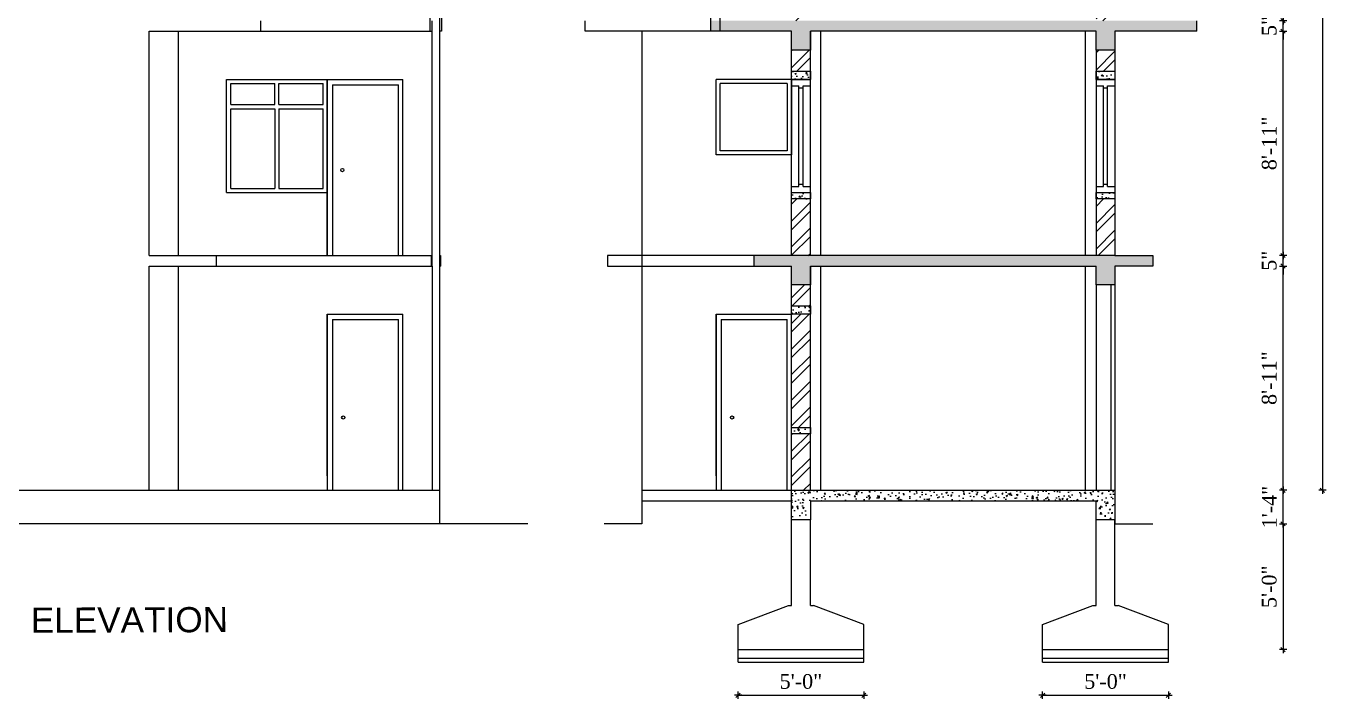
# Model space of a CAD drawing. Header units: inches. Extents: x 149946 to 166271, y -29520 to -26192.
# Drawn here: x 165162 to 165782, y -27478 to -27157 of the extents above; entities that cross this region are included whole.
import ezdxf

# ---------------------------------------------------------------- set-up
doc = ezdxf.new("R2010")
doc.units = ezdxf.units.IN
doc.header["$LTSCALE"] = 5
doc.header["$MEASUREMENT"] = 0
for name, color, linetype, lineweight in [('A-WALL', 7, 'Continuous', 9), ('Dimension', 7, 'Continuous', 18), ('dimention', 5, 'Continuous', 9), ('DOOR', 62, 'Continuous', 0), ('win', 5, 'Continuous', 18)]:
    doc.layers.add(name, color=color, linetype=linetype, lineweight=lineweight)
doc.layers.add('column', color=4, linetype='Continuous')
doc.layers.add('WALL', color=7, linetype='Continuous')
doc.layers.add('dim line', color=7, linetype='Continuous', lineweight=15, true_color=0xfab2b2)
doc.styles.add('DIMTEXT', font='arial.ttf', dxfattribs={"height": 8})
doc.styles.add('ordinary', font='times.ttf')
doc.dimstyles.new('Copy of 96', dxfattribs={"dimtxt": 7, "dimasz": 4, "dimexe": 0.5, "dimexo": 0.5, "dimgap": 3, "dimtad": 1, "dimdec": 1, "dimzin": 11, "dimdsep": 46, "dimlunit": 4, "dimtxsty": 'ordinary', "dimblk": 'OBLIQUE', "dimcen": 0.09, "dimse1": 1, "dimse2": 1, "dimclrt": 6, "dimazin": 0, "dimtfac": 1, "dimtdec": 1, "dimtix": 1, "dimtmove": 2, "dimatfit": 3, "dimldrblk": 'leader', "dimfxl": 0.5, "dimfxlon": 1, "dimtolj": 1, "dimtzin": 0, "dimarcsym": 0})
pattern_1 = [(50, (18998.769, 708.2944), (7.17260183, -0.62752135), [0.75, -8.25]), (355, (18998.769, 708.2944), (-1.38751334, 7.52192134), [0.6, -6.6]), (100.4514445, (18999.3666, 708.242), (5.78508847, 6.8943999), [0.63740192, -7.01142112]), (46.1842, (18998.769, 710.294), (10.6724133, -1.6551928), [1.125, -12.375]), (96.6356355, (18999.658, 710.156), (9.34661946, 9.741186), [0.9561034, -10.5171376]), (351.184164, (18998.769, 710.294), (9.34661945, 9.741186), [0.9, -9.9]), (21, (18999.769, 709.7944), (5.96907052, -4.0261889), [0.75, -8.25]), (326, (18999.769, 709.7944), (2.43315332, 7.25150045), [0.6, -6.6]), (71.451445, (19000.266, 709.459), (8.40222377, 3.22531153), [0.6374019, -7.01142112]), (37.5, (18998.769, 708.2944), (0.121598553, 3.32893854), [0, -6.52, 0, -6.7, 0, -6.625]), (7.5, (18998.769, 708.2944), (2.630695374, 3.94411712), [0, -3.82, 0, -6.37, 0, -2.525]), (327.5, (18996.539, 708.2944), (5.33822436, -0.225548717), [0, -2.5, 0, -7.8, 0, -10.35]), (317.5, (18995.539, 708.2944), (5.8318617, 1.00104982), [0, -3.25, 0, -5.18, 0, -7.35])]
pattern_2 = [(45, (18998.769, 708.294), (-6.098796, 6.098796), []), (45, (19002.835, 708.294), (-6.098796, 6.098796), [])]

# ---------------------------------------------------------------- blocks, each defined once
blk = doc.blocks.new('oblique')
at = {"color": 0, "lineweight": -2}
blk.add_line((0.25, 0.25), (-0.25, -0.25), dxfattribs=at)
at = {"layer": 'dim line', "lineweight": 9}
for p, q in [((-0.4375, 0), (0.4375, 0)), ((0, 0.4375), (0, -0.4375))]:
    blk.add_line(p, q, dxfattribs=at)
blk = doc.blocks.new('*D1273')
at = {"layer": 'A-WALL', "color": 0, "lineweight": -2, "ltscale": 50}
blk.add_line((165501.7, -27476), (165561.7, -27476), dxfattribs=at)
at = {"layer": 'Defpoints', "color": 0, "ltscale": 50}
for p in [(165501.7, -27460.21), (165561.7, -27460.21), (165561.7, -27476)]:
    blk.add_point(p, dxfattribs=at)
at = {"layer": 'A-WALL', "color": 0, "lineweight": -2, "ltscale": 50, "xscale": 4, "yscale": 4, "zscale": 4, "rotation": 180}
blk.add_blockref('oblique', (165501.7, -27476), dxfattribs=at)
at = {"layer": 'A-WALL', "color": 0, "lineweight": -2, "ltscale": 50, "xscale": 4, "yscale": 4, "zscale": 4}
blk.add_blockref('oblique', (165561.7, -27476), dxfattribs=at)
at = {"layer": 'A-WALL', "color": 6, "ltscale": 50, "insert": (165531.7, -27469.44), "char_height": 7, "attachment_point": 5, "style": 'ordinary'}
blk.add_mtext('\\A1;5\'-0"', dxfattribs=at)
blk = doc.blocks.new('_OBLIQUE')
at = {"color": 0, "linetype": 'ByBlock'}
blk.add_line((-0.5, -0.5), (0.5, 0.5), dxfattribs=at)
blk = doc.blocks.new('leader')
at = {"layer": 'Dimension'}
for p, q in [((0, -4.33), (0, 4.33)), ((-4.42, 0), (4.42, 0))]:
    blk.add_line(p, q, dxfattribs=at)
blk = doc.blocks.new('*D1215')
at = {"layer": 'A-WALL', "color": 0, "lineweight": -2, "ltscale": 50}
blk.add_line((165761.67, -27394.21), (165761.67, -27454.21), dxfattribs=at)
at = {"layer": 'Defpoints', "color": 0, "ltscale": 50}
for p in [(165681.49, -27394.21), (165706.99, -27454.21), (165761.67, -27454.21)]:
    blk.add_point(p, dxfattribs=at)
at = {"layer": 'A-WALL', "color": 0, "lineweight": -2, "ltscale": 50, "xscale": 4, "yscale": 4, "zscale": 4}
for p, rotation in [((165761.67, -27394.21), 90), ((165761.67, -27454.21), 270)]:
    blk.add_blockref('oblique', p, dxfattribs=dict(at, rotation=rotation))
at = {"layer": 'A-WALL', "color": 6, "ltscale": 50, "insert": (165755.11, -27424.21), "char_height": 7, "attachment_point": 5, "rotation": 90, "style": 'ordinary'}
blk.add_mtext('\\A1;5\'-0"', dxfattribs=at)
blk = doc.blocks.new('*D1274')
at = {"layer": 'A-WALL', "color": 0, "lineweight": -2, "ltscale": 50}
blk.add_line((165646.99, -27476), (165706.99, -27476), dxfattribs=at)
at = {"layer": 'Defpoints', "color": 0, "ltscale": 50}
for p in [(165646.99, -27460.21), (165706.99, -27460.21), (165706.99, -27476)]:
    blk.add_point(p, dxfattribs=at)
at = {"layer": 'A-WALL', "color": 0, "lineweight": -2, "ltscale": 50, "xscale": 4, "yscale": 4, "zscale": 4, "rotation": 180}
blk.add_blockref('oblique', (165646.99, -27476), dxfattribs=at)
at = {"layer": 'A-WALL', "color": 0, "lineweight": -2, "ltscale": 50, "xscale": 4, "yscale": 4, "zscale": 4}
blk.add_blockref('oblique', (165706.99, -27476), dxfattribs=at)
at = {"layer": 'A-WALL', "color": 6, "ltscale": 50, "insert": (165676.99, -27469.44), "char_height": 7, "attachment_point": 5, "style": 'ordinary'}
blk.add_mtext('\\A1;5\'-0"', dxfattribs=at)
blk = doc.blocks.new('*D1275')
at = {"layer": 'A-WALL', "color": 0, "lineweight": -2, "ltscale": 5}
for p, q in [((165761.67, -27378.21), (165761.67, -27374.21)), ((165761.67, -27394.21), (165761.67, -27378.21)), ((165761.67, -27394.21), (165761.67, -27398.21))]:
    blk.add_line(p, q, dxfattribs=at)
at = {"layer": 'Defpoints', "color": 0, "ltscale": 5}
for p in [(165681.49, -27378.21), (165761.67, -27378.21), (165681.49, -27394.21)]:
    blk.add_point(p, dxfattribs=at)
at = {"layer": 'A-WALL', "color": 0, "lineweight": -2, "ltscale": 5, "xscale": 4, "yscale": 4, "zscale": 4}
for p, rotation in [((165761.67, -27378.21), 270), ((165761.67, -27394.21), 90)]:
    blk.add_blockref('oblique', p, dxfattribs=dict(at, rotation=rotation))
at = {"layer": 'A-WALL', "color": 6, "ltscale": 5, "insert": (165755.17, -27386.21), "char_height": 7, "attachment_point": 5, "rotation": 90, "style": 'ordinary'}
blk.add_mtext('\\A1;1\'-4"', dxfattribs=at)
blk = doc.blocks.new('*D1276')
at = {"layer": 'A-WALL', "color": 0, "lineweight": -2, "ltscale": 5}
blk.add_line((165761.67, -27378.21), (165761.67, -27271.21), dxfattribs=at)
at = {"layer": 'Defpoints', "color": 0, "ltscale": 5}
for p in [(165681.49, -27271.21), (165761.67, -27271.21), (165681.49, -27378.21)]:
    blk.add_point(p, dxfattribs=at)
at = {"layer": 'A-WALL', "color": 0, "lineweight": -2, "ltscale": 5, "xscale": 4, "yscale": 4, "zscale": 4}
for p, rotation in [((165761.67, -27271.21), 90), ((165761.67, -27378.21), 270)]:
    blk.add_blockref('oblique', p, dxfattribs=dict(at, rotation=rotation))
at = {"layer": 'A-WALL', "color": 6, "ltscale": 5, "insert": (165755.11, -27324.71), "char_height": 7, "attachment_point": 5, "rotation": 90, "style": 'ordinary'}
blk.add_mtext('\\A1;8\'-11"', dxfattribs=at)
blk = doc.blocks.new('*D1277')
at = {"layer": 'A-WALL', "color": 0, "lineweight": -2, "ltscale": 5}
for p, q in [((165761.67, -27266.21), (165761.67, -27262.21)), ((165761.67, -27271.21), (165761.67, -27266.21)), ((165761.67, -27271.21), (165761.67, -27275.21))]:
    blk.add_line(p, q, dxfattribs=at)
at = {"layer": 'Defpoints', "color": 0, "ltscale": 5}
for p in [(165681.49, -27266.21), (165761.67, -27266.21), (165681.49, -27271.21)]:
    blk.add_point(p, dxfattribs=at)
at = {"layer": 'A-WALL', "color": 0, "lineweight": -2, "ltscale": 5, "xscale": 4, "yscale": 4, "zscale": 4}
for p, rotation in [((165761.67, -27266.21), 270), ((165761.67, -27271.21), 90)]:
    blk.add_blockref('oblique', p, dxfattribs=dict(at, rotation=rotation))
at = {"layer": 'A-WALL', "color": 6, "ltscale": 5, "insert": (165755.11, -27268.71), "char_height": 7, "attachment_point": 5, "rotation": 90, "style": 'ordinary'}
blk.add_mtext('\\A1;5"', dxfattribs=at)
blk = doc.blocks.new('*D1278')
at = {"layer": 'A-WALL', "color": 0, "lineweight": -2, "ltscale": 5}
blk.add_line((165761.67, -27266.21), (165761.67, -27159.21), dxfattribs=at)
at = {"layer": 'Defpoints', "color": 0, "ltscale": 5}
for p in [(165681.49, -27159.21), (165761.67, -27159.21), (165681.49, -27266.21)]:
    blk.add_point(p, dxfattribs=at)
at = {"layer": 'A-WALL', "color": 0, "lineweight": -2, "ltscale": 5, "xscale": 4, "yscale": 4, "zscale": 4}
for p, rotation in [((165761.67, -27159.21), 90), ((165761.67, -27266.21), 270)]:
    blk.add_blockref('oblique', p, dxfattribs=dict(at, rotation=rotation))
at = {"layer": 'A-WALL', "color": 6, "ltscale": 5, "insert": (165755.11, -27212.71), "char_height": 7, "attachment_point": 5, "rotation": 90, "style": 'ordinary'}
blk.add_mtext('\\A1;8\'-11"', dxfattribs=at)
blk = doc.blocks.new('*D1279')
at = {"layer": 'A-WALL', "color": 0, "lineweight": -2, "ltscale": 5}
for p, q in [((165761.67, -27154.21), (165761.67, -27150.21)), ((165761.67, -27159.21), (165761.67, -27154.21)), ((165761.67, -27159.21), (165761.67, -27163.21))]:
    blk.add_line(p, q, dxfattribs=at)
at = {"layer": 'Defpoints', "color": 0, "ltscale": 5}
for p in [(165681.49, -27154.21), (165761.67, -27154.21), (165681.49, -27159.21)]:
    blk.add_point(p, dxfattribs=at)
at = {"layer": 'A-WALL', "color": 0, "lineweight": -2, "ltscale": 5, "xscale": 4, "yscale": 4, "zscale": 4}
for p, rotation in [((165761.67, -27154.21), 270), ((165761.67, -27159.21), 90)]:
    blk.add_blockref('oblique', p, dxfattribs=dict(at, rotation=rotation))
at = {"layer": 'A-WALL', "color": 6, "ltscale": 5, "insert": (165755.11, -27156.71), "char_height": 7, "attachment_point": 5, "rotation": 90, "style": 'ordinary'}
blk.add_mtext('\\A1;5"', dxfattribs=at)
blk = doc.blocks.new('*D1287')
at = {"layer": 'A-WALL', "color": 0, "lineweight": -2, "ltscale": 50}
blk.add_line((165780.42, -26818.21), (165780.42, -27378.21), dxfattribs=at)
at = {"layer": 'Defpoints', "color": 0, "ltscale": 50}
for p in [(165720.49, -26818.21), (165681.49, -27378.21), (165780.42, -27378.21)]:
    blk.add_point(p, dxfattribs=at)
at = {"layer": 'A-WALL', "color": 0, "lineweight": -2, "ltscale": 50, "xscale": 4, "yscale": 4, "zscale": 4}
for p, rotation in [((165780.42, -26818.21), 90), ((165780.42, -27378.21), 270)]:
    blk.add_blockref('oblique', p, dxfattribs=dict(at, rotation=rotation))
at = {"layer": 'A-WALL', "color": 6, "ltscale": 50, "insert": (165773.86, -27098.21), "char_height": 7, "attachment_point": 5, "rotation": 90, "style": 'ordinary'}
blk.add_mtext('\\A1;46\'-8"', dxfattribs=at)

msp = doc.modelspace()

# ---------------------------------------------------------------- hatches: boundary and pattern name
at = {"layer": 'A-WALL', "ltscale": 40, "true_color": 0xf26722}
h = msp.add_hatch(dxfattribs=at)
h.set_pattern_fill('AR-CONC', color=30)
h.set_pattern_definition(pattern_1)
h.paths.add_polyline_path([(165681.49, -27159.21), (165720.49, -27159.21), (165720.49, -27154.21), (165681.49, -27154.21), (165488.7, -27154.21), (165488.7, -27159.21), (165527.2, -27159.21), (165527.2, -27168.21), (165536.2, -27168.21), (165536.2, -27159.21), (165672.49, -27159.21), (165672.49, -27168.21), (165681.49, -27168.21)])
h = msp.add_hatch(dxfattribs=at)
h.set_pattern_fill('AR-CONC', color=30)
h.set_pattern_definition(pattern_1)
h.paths.add_polyline_path([(165536.2, -27182.21), (165536.2, -27178.21), (165527.2, -27178.21), (165527.2, -27182.21)])
h.paths.add_polyline_path([(165681.49, -27182.21), (165681.49, -27178.21), (165672.49, -27178.21), (165672.49, -27182.21)])
h = msp.add_hatch(dxfattribs=at)
h.set_pattern_fill('AR-CONC', color=30)
h.set_pattern_definition(pattern_1)
h.paths.add_polyline_path([(165536.2, -27239.21), (165536.2, -27236.21), (165527.2, -27236.21), (165527.2, -27239.21)])
h = msp.add_hatch(dxfattribs=at)
h.set_pattern_fill('AR-CONC', color=30)
h.set_pattern_definition(pattern_1)
h.paths.add_polyline_path([(165681.49, -27236.21), (165672.49, -27236.21), (165672.49, -27239.21), (165681.49, -27239.21)])
h = msp.add_hatch(dxfattribs=at)
h.set_pattern_fill('AR-CONC', color=30)
h.set_pattern_definition(pattern_1)
h.paths.add_polyline_path([(165672.49, -27271.21), (165672.49, -27280.21), (165681.49, -27280.21), (165681.49, -27271.21), (165699.49, -27271.21), (165699.49, -27266.21), (165681.49, -27266.21), (165509.2, -27266.21), (165509.2, -27271.21), (165527.2, -27271.21), (165527.2, -27280.21), (165536.2, -27280.21), (165536.2, -27271.21)])
h = msp.add_hatch(dxfattribs=at)
h.set_pattern_fill('AR-CONC', color=30)
h.set_pattern_definition(pattern_1)
h.paths.add_polyline_path([(165536.2, -27351.21), (165536.2, -27348.21), (165527.2, -27348.21), (165527.2, -27351.21)])
h.paths.add_polyline_path([(165536.2, -27294.21), (165536.2, -27290.21), (165527.2, -27290.21), (165527.2, -27294.21)])
h = msp.add_hatch(dxfattribs=at)
h.set_pattern_fill('AR-CONC', color=30)
h.set_pattern_definition(pattern_1)
h.paths.add_polyline_path([(165527.2, -27392.21), (165536.2, -27392.21), (165536.2, -27383.21), (165672.49, -27383.21), (165672.49, -27392.21), (165681.49, -27392.21), (165681.49, -27383.21), (165681.49, -27378.21), (165527.2, -27378.21), (165527.2, -27383.21)])
at = {"layer": 'dimention', "ltscale": 40, "true_color": 0xf26722}
h = msp.add_hatch(dxfattribs=at)
h.set_pattern_fill('ANSI32', color=30, scale=23)
h.set_pattern_definition(pattern_2)
h.paths.add_polyline_path([(165536.2, -27239.21), (165527.2, -27239.21), (165527.2, -27266.21), (165536.2, -27266.21)])
h.paths.add_polyline_path([(165681.49, -27239.21), (165672.49, -27239.21), (165672.49, -27266.21), (165681.49, -27266.21)])
h.paths.add_polyline_path([(165536.2, -27168.21), (165527.2, -27168.21), (165527.2, -27178.21), (165536.2, -27178.21)])
h.paths.add_polyline_path([(165681.49, -27168.21), (165672.49, -27168.21), (165672.49, -27178.21), (165681.49, -27178.21)])
h.paths.add_polyline_path([(165681.49, -27056.21), (165672.49, -27056.21), (165672.49, -27066.21), (165681.49, -27066.21)])
h.paths.add_polyline_path([(165536.2, -27056.21), (165527.2, -27056.21), (165527.2, -27066.21), (165536.2, -27066.21)])
h.paths.add_polyline_path([(165536.2, -27127.21), (165527.2, -27127.21), (165527.2, -27154.21), (165536.2, -27154.21)])
h.paths.add_polyline_path([(165681.49, -27127.21), (165672.49, -27127.21), (165672.49, -27154.21), (165681.49, -27154.21)])
h.paths.add_polyline_path([(165681.49, -27015.21), (165672.49, -27015.21), (165672.49, -27042.21), (165681.49, -27042.21)])
h.paths.add_polyline_path([(165536.2, -27015.21), (165527.2, -27015.21), (165527.2, -27042.21), (165536.2, -27042.21)])
h.paths.add_polyline_path([(165536.2, -26944.21), (165527.2, -26944.21), (165527.2, -26954.21), (165536.2, -26954.21)])
h.paths.add_polyline_path([(165681.49, -26944.21), (165672.49, -26944.21), (165672.49, -26954.21), (165681.49, -26954.21)])
h.paths.add_polyline_path([(165681.49, -26903.21), (165672.49, -26903.21), (165672.49, -26930.21), (165681.49, -26930.21)])
h.paths.add_polyline_path([(165536.2, -26903.21), (165527.2, -26903.21), (165527.2, -26930.21), (165536.2, -26930.21)])
h.paths.add_polyline_path([(165536.2, -26832.21), (165527.2, -26832.21), (165527.2, -26842.21), (165536.2, -26842.21)])
h.paths.add_polyline_path([(165681.49, -26832.21), (165672.49, -26832.21), (165672.49, -26842.21), (165681.49, -26842.21)])
h = msp.add_hatch(dxfattribs=at)
h.set_pattern_fill('ANSI32', color=30, scale=23)
h.set_pattern_definition(pattern_2)
h.paths.add_polyline_path([(165536.2, -27290.21), (165536.2, -27280.21), (165527.2, -27280.21), (165527.2, -27290.21)])
h.paths.add_polyline_path([(165527.2, -27348.21), (165536.2, -27348.21), (165536.2, -27294.21), (165527.2, -27294.21)])
h.paths.add_polyline_path([(165527.2, -27378.21), (165536.2, -27378.21), (165536.2, -27351.21), (165527.2, -27351.21)])

# ---------------------------------------------------------------- linework, layer by layer
at = {"layer": 'A-WALL', "ltscale": 5}
for p, q in [((165527.2, -27182.21, -72.71), (165536.2, -27182.21, -72.71)), ((165672.49, -27182.21, -72.71), (165681.49, -27182.21, -72.71)), ((165527.2, -27236.21, -72.71), (165536.2, -27236.21, -72.71)), ((165672.49, -27236.21, -72.71), (165681.49, -27236.21, -72.71)), ((165401.39, -27394.21, -72.71), (164905.03, -27394.21, -72.71)), ((165536.2, -27433.21, -72.71), (165537.7, -27433.21, -72.71)), ((165681.49, -27433.21, -72.71), (165682.99, -27433.21, -72.71))]:
    msp.add_line(p, q, dxfattribs=at)
for centre, radius in [((165312.98, -27225.46, -72.71), 0.75), ((165313.38, -27343.46, -72.71), 0.766), ((165498.85, -27343.46, -72.71), 0.766)]:
    msp.add_circle(centre, radius, dxfattribs=at)
at = {"layer": 'DOOR', "lineweight": 13}
for p, q in [((165305.73, -27266.21, -72.71), (165305.73, -27182.21, -72.71)), ((165305.73, -27182.21, -72.71), (165305.73, -27266.21, -72.71)), ((165305.73, -27182.21, -72.71), (165341.73, -27182.21, -72.71)), ((165308.23, -27184.71, -72.71), (165308.23, -27266.21, -72.71)), ((165308.23, -27184.71, -72.71), (165339.73, -27184.71, -72.71)), ((165339.73, -27266.21, -72.71), (165339.73, -27184.71, -72.71)), ((165341.73, -27266.21, -72.71), (165341.73, -27182.21, -72.71)), ((165305.73, -27371.28, -72.71), (165305.73, -27294.21, -72.71)), ((165305.73, -27294.21, -72.71), (165305.73, -27378.21, -72.71)), ((165305.73, -27294.21, -72.71), (165341.73, -27294.21, -72.71)), ((165308.23, -27296.71, -72.71), (165308.23, -27378.21, -72.71)), ((165308.23, -27296.71, -72.71), (165339.73, -27296.71, -72.71)), ((165339.73, -27378.21, -72.71), (165339.73, -27296.71, -72.71)), ((165341.73, -27378.21, -72.71), (165341.73, -27294.21, -72.71)), ((165491.2, -27371.28, -72.71), (165491.2, -27294.21, -72.71)), ((165491.2, -27294.21, -72.71), (165491.2, -27378.21, -72.71)), ((165491.2, -27294.21, -72.71), (165527.2, -27294.21, -72.71)), ((165493.7, -27296.71, -72.71), (165493.7, -27378.21, -72.71)), ((165493.7, -27296.71, -72.71), (165525.2, -27296.71, -72.71)), ((165525.2, -27378.21, -72.71), (165525.2, -27296.71, -72.71)), ((165527.2, -27383.21, -72.71), (165527.2, -27294.21, -72.71))]:
    msp.add_line(p, q, dxfattribs=at)
at = {"layer": 'WALL', "color": 2, "linetype": 'ByBlock', "ltscale": 5}
for p, q in [((165359.39, -27394.21, -72.71), (165359.39, -26779.21, -72.71)), ((165354.82, -27159.21, -72.71), (165354.82, -27115.21, -72.71)), ((165360.31, -27115.21, -72.71), (165360.31, -27159.21, -72.71)), ((165488.7, -27159.21, -72.71), (165488.7, -27115.21, -72.71)), ((165493.2, -27159.21, -72.71), (165493.2, -27115.21, -72.71)), ((165273.85, -27154.21, -72.71), (165273.85, -27159.21, -72.71)), ((165355.73, -27159.21, -72.71), (165355.73, -27154.21, -72.71)), ((165428.78, -27159.21, -72.71), (165428.78, -27154.21, -72.71)), ((165720.49, -27159.21, -72.71), (165720.49, -27154.21, -72.71)), ((165220.85, -27159.21, -72.71), (165355.73, -27159.21, -72.71)), ((165220.85, -27266.21, -72.71), (165220.85, -27159.21, -72.71)), ((165234.85, -27266.21, -72.71), (165234.85, -27159.21, -72.71)), ((165355.73, -27266.21, -72.71), (165355.73, -27159.21, -72.71)), ((165360.31, -27159.21, -72.71), (165359.39, -27159.21, -72.71)), ((165527.2, -27159.21, -72.71), (165428.78, -27159.21, -72.71)), ((165455.82, -27159.21, -72.71), (165455.82, -27394.21, -72.71)), ((165527.2, -27266.21, -72.71), (165527.2, -27159.21, -72.71)), ((165672.49, -27159.21, -72.71), (165536.2, -27159.21, -72.71)), ((165536.2, -27266.21, -72.71), (165536.2, -27159.21, -72.71)), ((165541.2, -27266.21, -72.71), (165541.2, -27159.21, -72.71)), ((165667.49, -27266.21, -72.71), (165667.49, -27159.21, -72.71)), ((165681.49, -27159.21, -72.71), (165681.49, -27266.21, -72.71)), ((165720.49, -27159.21, -72.71), (165681.49, -27159.21, -72.71)), ((165681.49, -27159.21, -72.71), (165681.49, -27159.21, -72.71)), ((165672.49, -27168.21, -72.71), (165672.49, -27266.21, -72.71)), ((165220.85, -27266.21, -72.71), (165355.73, -27266.21, -72.71)), ((165252.85, -27271.21, -72.71), (165252.85, -27266.21, -72.71)), ((165355.31, -27266.21, -72.71), (165355.31, -27271.21, -72.71)), ((165355.73, -27271.21, -72.71), (165355.73, -27266.21, -72.71)), ((165359.39, -27266.21, -72.71), (165359.82, -27266.21, -72.71)), ((165359.82, -27266.21, -72.71), (165359.82, -27271.21, -72.71)), ((165439.46, -27266.21, -72.71), (165439.46, -27271.21, -72.71)), ((165681.49, -27266.21, -72.71), (165439.46, -27266.21, -72.71)), ((165509.2, -27266.21, -72.71), (165509.2, -27271.21, -72.71)), ((165681.49, -27266.21, -72.71), (165699.49, -27266.21, -72.71)), ((165699.49, -27266.21, -72.71), (165699.49, -27271.21, -72.71)), ((165220.85, -27271.21, -72.71), (165355.73, -27271.21, -72.71)), ((165220.85, -27378.21, -72.71), (165220.85, -27271.21, -72.71)), ((165234.85, -27378.21, -72.71), (165234.85, -27271.21, -72.71)), ((165355.73, -27271.21, -72.71), (165355.73, -27378.21, -72.71)), ((165359.39, -27271.21, -72.71), (165359.82, -27271.21, -72.71)), ((165439.46, -27271.21, -72.71), (165527.2, -27271.21, -72.71)), ((165527.2, -27378.21, -72.71), (165527.2, -27271.21, -72.71)), ((165536.2, -27271.21, -72.71), (165672.49, -27271.21, -72.71)), ((165536.2, -27378.21, -72.71), (165536.2, -27271.21, -72.71)), ((165541.2, -27378.21, -72.71), (165541.2, -27271.21, -72.71)), ((165667.49, -27378.21, -72.71), (165667.49, -27271.21, -72.71)), ((165681.49, -27271.21, -72.71), (165681.49, -27394.21, -72.71)), ((165699.49, -27271.21, -72.71), (165681.49, -27271.21, -72.71)), ((165681.49, -27271.21, -72.71), (165681.49, -27271.21, -72.71)), ((165672.49, -27280.21, -72.71), (165672.49, -27378.21, -72.71)), ((165679.49, -27280.21, -72.71), (165679.49, -27378.21, -72.71)), ((164947.03, -27378.21, -72.71), (165359.39, -27378.21, -72.71)), ((165455.82, -27378.21, -72.71), (165681.49, -27378.21, -72.71)), ((165455.82, -27383.21, -72.71), (165527.2, -27383.21, -72.71)), ((165536.2, -27383.21, -72.71), (165672.49, -27383.21, -72.71)), ((165455.82, -27394.21, -72.71), (165437.82, -27394.21, -72.71)), ((165527.2, -27433.21, -72.71), (165527.2, -27392.21, -72.71)), ((165536.2, -27433.21, -72.71), (165536.2, -27392.21, -72.71)), ((165672.49, -27433.21, -72.71), (165672.49, -27392.21, -72.71)), ((165681.49, -27433.21, -72.71), (165681.49, -27392.21, -72.71)), ((165681.49, -27394.21, -72.71), (165699.49, -27394.21, -72.71)), ((165501.7, -27442.21, -72.71), (165525.7, -27433.21, -72.71)), ((165525.7, -27433.21, -72.71), (165527.2, -27433.21, -72.71)), ((165561.7, -27442.21, -72.71), (165537.7, -27433.21, -72.71)), ((165646.99, -27442.21, -72.71), (165670.99, -27433.21, -72.71)), ((165670.99, -27433.21, -72.71), (165672.49, -27433.21, -72.71)), ((165706.99, -27442.21, -72.71), (165682.99, -27433.21, -72.71)), ((165501.7, -27460.21, -72.71), (165501.7, -27442.21, -72.71)), ((165561.7, -27460.21, -72.71), (165561.7, -27442.21, -72.71)), ((165646.99, -27460.21, -72.71), (165646.99, -27442.21, -72.71)), ((165706.99, -27460.21, -72.71), (165706.99, -27442.21, -72.71)), ((165501.7, -27454.21, -72.71), (165561.7, -27454.21, -72.71)), ((165501.7, -27458.21, -72.71), (165561.7, -27458.21, -72.71)), ((165646.99, -27454.21, -72.71), (165706.99, -27454.21, -72.71)), ((165646.99, -27458.21, -72.71), (165706.99, -27458.21, -72.71)), ((165501.7, -27460.21, -72.71), (165561.7, -27460.21, -72.71)), ((165646.99, -27460.21, -72.71), (165706.99, -27460.21, -72.71))]:
    msp.add_line(p, q, dxfattribs=at)
at = {"layer": 'WALL', "color": 2, "linetype": 'ByBlock', "ltscale": 5, "elevation": -72.71}
for points in [[(165536.2, -27159.21), (165536.2, -27159.21), (165536.2, -27168.21), (165527.2, -27168.21), (165527.2, -27159.21)], [(165681.49, -27159.21), (165681.49, -27168.21), (165672.49, -27168.21), (165672.49, -27159.21)], [(165536.2, -27271.21), (165536.2, -27280.21), (165527.2, -27280.21), (165527.2, -27271.21)], [(165681.49, -27271.21), (165681.49, -27280.21), (165672.49, -27280.21), (165672.49, -27271.21)], [(165536.2, -27383.21), (165536.2, -27392.21), (165527.2, -27392.21), (165527.2, -27383.21)], [(165681.49, -27383.21), (165681.49, -27392.21), (165672.49, -27392.21), (165672.49, -27383.21)]]:
    msp.add_lwpolyline(points, dxfattribs=at)
for points in [[(165527.2, -27178.21), (165536.2, -27178.21), (165536.2, -27182.21), (165527.2, -27182.21)], [(165672.49, -27178.21), (165681.49, -27178.21), (165681.49, -27182.21), (165672.49, -27182.21)], [(165527.2, -27236.21), (165536.2, -27236.21), (165536.2, -27239.21), (165527.2, -27239.21)], [(165672.49, -27236.21), (165681.49, -27236.21), (165681.49, -27239.21), (165672.49, -27239.21)], [(165527.2, -27290.21), (165536.2, -27290.21), (165536.2, -27294.21), (165527.2, -27294.21)], [(165527.2, -27348.21), (165536.2, -27348.21), (165536.2, -27351.21), (165527.2, -27351.21)]]:
    msp.add_lwpolyline(points, close=True, dxfattribs=at)
at = {"layer": 'win'}
for p, q in [((165257.73, -27182.21, -72.71), (165305.73, -27182.21, -72.71)), ((165257.73, -27236.21, -72.71), (165257.73, -27182.21, -72.71)), ((165259.73, -27184.21, -72.71), (165280.73, -27184.21, -72.71)), ((165259.73, -27194.21, -72.71), (165259.73, -27184.21, -72.71)), ((165280.73, -27194.21, -72.71), (165280.73, -27184.21, -72.71)), ((165282.73, -27184.21, -72.71), (165303.73, -27184.21, -72.71)), ((165282.73, -27194.21, -72.71), (165282.73, -27184.21, -72.71)), ((165303.73, -27194.21, -72.71), (165303.73, -27184.21, -72.71)), ((165305.73, -27236.21, -72.71), (165305.73, -27182.21, -72.71)), ((165527.2, -27182.21, -72.71), (165491.2, -27182.21, -72.71)), ((165491.2, -27218.21, -72.71), (165491.2, -27182.21, -72.71)), ((165525.2, -27184.21, -72.71), (165493.2, -27184.21, -72.71)), ((165493.2, -27216.21, -72.71), (165493.2, -27184.21, -72.71)), ((165525.2, -27184.21, -72.71), (165525.2, -27216.21, -72.71)), ((165527.2, -27182.21, -72.71), (165527.2, -27218.21, -72.71)), ((165527.2, -27185.21, -72.71), (165530.7, -27185.21, -72.71)), ((165530.7, -27233.21, -72.71), (165530.7, -27185.21, -72.71)), ((165532.7, -27185.21, -72.71), (165536.2, -27185.21, -72.71)), ((165532.7, -27233.21, -72.71), (165532.7, -27185.21, -72.71)), ((165672.49, -27185.21, -72.71), (165675.99, -27185.21, -72.71)), ((165675.99, -27233.21, -72.71), (165675.99, -27185.21, -72.71)), ((165677.99, -27185.21, -72.71), (165681.49, -27185.21, -72.71)), ((165677.99, -27233.21, -72.71), (165677.99, -27185.21, -72.71)), ((165530.7, -27186.21, -72.71), (165532.7, -27186.21, -72.71)), ((165675.99, -27186.21, -72.71), (165677.99, -27186.21, -72.71)), ((165259.73, -27194.21, -72.71), (165280.73, -27194.21, -72.71)), ((165259.73, -27234.21, -72.71), (165259.73, -27196.21, -72.71)), ((165259.73, -27196.21, -72.71), (165280.73, -27196.21, -72.71)), ((165280.73, -27196.21, -72.71), (165280.73, -27234.21, -72.71)), ((165282.73, -27194.21, -72.71), (165303.73, -27194.21, -72.71)), ((165282.73, -27196.21, -72.71), (165303.73, -27196.21, -72.71)), ((165282.73, -27196.21, -72.71), (165282.73, -27234.21, -72.71)), ((165303.73, -27234.21, -72.71), (165303.73, -27196.21, -72.71)), ((165525.2, -27216.21, -72.71), (165493.2, -27216.21, -72.71)), ((165527.2, -27218.21, -72.71), (165491.2, -27218.21, -72.71)), ((165259.73, -27234.21, -72.71), (165280.73, -27234.21, -72.71)), ((165282.73, -27234.21, -72.71), (165303.73, -27234.21, -72.71)), ((165527.2, -27233.21, -72.71), (165530.7, -27233.21, -72.71)), ((165530.7, -27232.21, -72.71), (165532.7, -27232.21, -72.71)), ((165532.7, -27233.21, -72.71), (165536.2, -27233.21, -72.71)), ((165672.49, -27233.21, -72.71), (165675.99, -27233.21, -72.71)), ((165675.99, -27232.21, -72.71), (165677.99, -27232.21, -72.71)), ((165677.99, -27233.21, -72.71), (165681.49, -27233.21, -72.71)), ((165257.73, -27236.21, -72.71), (165305.73, -27236.21, -72.71))]:
    msp.add_line(p, q, dxfattribs=at)

# ---------------------------------------------------------------- texts
at = {"layer": 'column', "color": 0, "insert": (165179.23, -27434.14, -72.71), "char_height": 12, "width": 216.2725, "attachment_point": 2, "rotation": 0.20566, "style": 'DIMTEXT'}
msp.add_mtext('NORTH ELEVATION', dxfattribs=at)

# ---------------------------------------------------------------- dimensions: what is measured, and where the dimension line sits
at = {"layer": 'A-WALL', "ltscale": 50}
for base, p1, p2, picture, middle in [((165780.42, -27378.21, -72.71), (165720.49, -26818.21, -72.71), (165681.49, -27378.21, -72.71), '*D1287', (165773.86, -27098.21, -72.71)), ((165761.67, -27454.21, -72.71), (165681.49, -27394.21, -72.71), (165706.99, -27454.21, -72.71), '*D1215', (165755.11, -27424.21, -72.71))]:
    dim = msp.add_linear_dim(base=base, p1=p1, p2=p2, angle=90, dimstyle='Copy of 96', override={"dimdec": 0, "dimblk": 'oblique', "dimtdec": 0, "dimarcsym": 1}, dxfattribs=at)
    dim.commit()
    dim.dimension.update_dxf_attribs({"geometry": picture, "text_midpoint": middle})
at = {"layer": 'A-WALL', "ltscale": 5}
for base, p1, p2, picture, middle in [((165761.67, -27154.21, -72.71), (165681.49, -27159.21, -72.71), (165681.49, -27154.21, -72.71), '*D1279', (165755.11, -27156.71, -72.71)), ((165761.67, -27159.21, -72.71), (165681.49, -27266.21, -72.71), (165681.49, -27159.21, -72.71), '*D1278', (165755.11, -27212.71, -72.71)), ((165761.67, -27266.21, -72.71), (165681.49, -27271.21, -72.71), (165681.49, -27266.21, -72.71), '*D1277', (165755.11, -27268.71, -72.71)), ((165761.67, -27271.21, -72.71), (165681.49, -27378.21, -72.71), (165681.49, -27271.21, -72.71), '*D1276', (165755.11, -27324.71, -72.71)), ((165761.67, -27378.21, -72.71), (165681.49, -27394.21, -72.71), (165681.49, -27378.21, -72.71), '*D1275', (165755.17, -27386.21, -72.71))]:
    dim = msp.add_linear_dim(base=base, p1=p1, p2=p2, angle=90, dimstyle='Copy of 96', override={"dimdec": 0, "dimblk": 'oblique', "dimtdec": 0, "dimarcsym": 1}, dxfattribs=at)
    dim.commit()
    dim.dimension.update_dxf_attribs({"geometry": picture, "text_midpoint": middle})
at = {"layer": 'A-WALL', "ltscale": 50}
for base, p1, p2, picture, middle in [((165561.7, -27476, -72.71), (165501.7, -27460.21, -72.71), (165561.7, -27460.21, -72.71), '*D1273', (165531.7, -27469.44, -72.71)), ((165706.99, -27476, -72.71), (165646.99, -27460.21, -72.71), (165706.99, -27460.21, -72.71), '*D1274', (165676.99, -27469.44, -72.71))]:
    dim = msp.add_linear_dim(base=base, p1=p1, p2=p2, dimstyle='Copy of 96', override={"dimdec": 0, "dimblk": 'oblique', "dimtdec": 0, "dimarcsym": 1}, dxfattribs=at)
    dim.commit()
    dim.dimension.update_dxf_attribs({"geometry": picture, "text_midpoint": middle})

doc.saveas('drawing.dxf')
